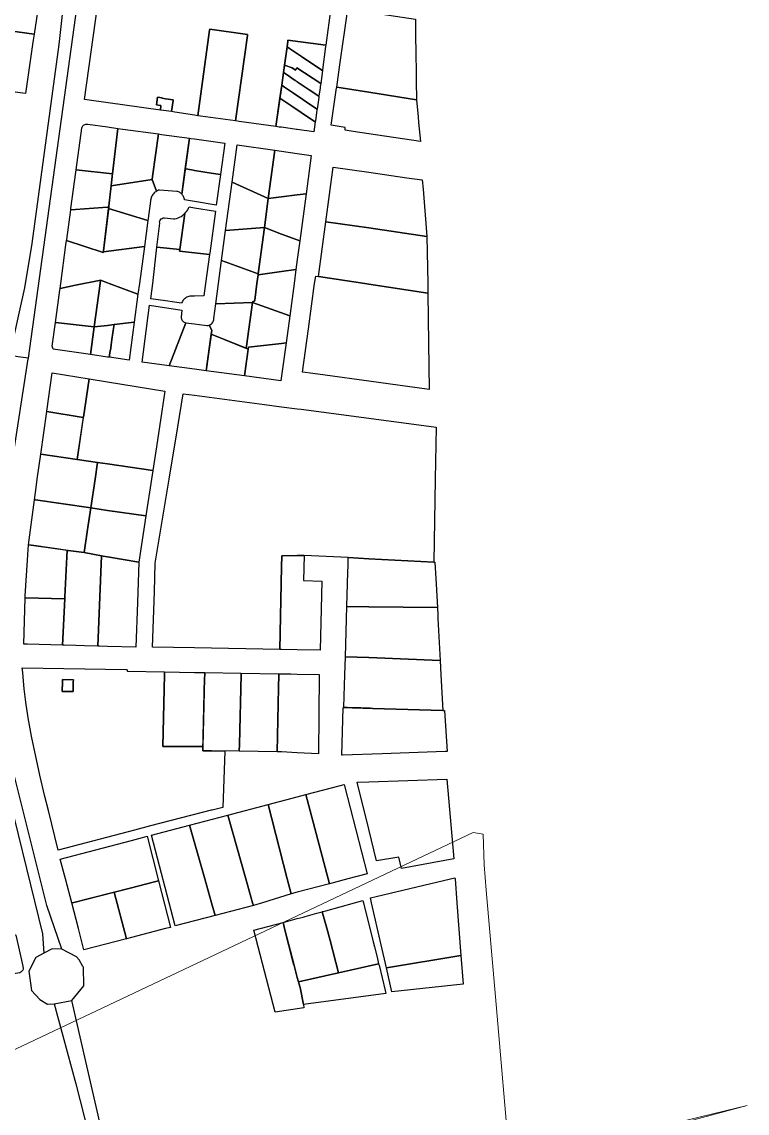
# Model space of a CAD drawing. Header units: metres. Extents: x 3 to 1027712, y 40 to 4430649.
# Drawn here: x 509763 to 510140, y 4407173 to 4407741 of the extents above; entities that cross this region are included whole.
import ezdxf

# ---------------------------------------------------------------- set-up
doc = ezdxf.new("R2010")
doc.units = ezdxf.units.M
doc.header["$MEASUREMENT"] = 0
doc.layers.add('A.ES.SDGC.CP.07003.cadastralparcel — CadastralParcel', color=1, linetype='Continuous')
doc.layers.add('Carreteras_5_km', color=2, linetype='Continuous', lineweight=30)
doc.layers.add('Zonas_Interes_Minero_5_km', color=7, linetype='Continuous', lineweight=9, true_color=0xc0fac1)

msp = doc.modelspace()

# ---------------------------------------------------------------- linework, layer by layer
at = {"layer": 'A.ES.SDGC.CP.07003.cadastralparcel — CadastralParcel', "color": 7, "linetype": 'Continuous', "flags": 128}
for points in [[(509923.45, 4407748.27), (509920.77, 4407728.71), (509901.08, 4407731.42), (509901.01, 4407730.92), (509900.59, 4407727.86), (509898.74, 4407714.54), (509897.82, 4407707.88), (509894.86, 4407686.43), (509875.72, 4407689.08), (509873.85, 4407689.34), (509880.01, 4407733.86), (509880.07, 4407734.32), (509860.38, 4407737.04), (509860.32, 4407736.61), (509854.16, 4407692.06), (509852.5, 4407692.29), (509842.22, 4407693.92), (509840.56, 4407694.18), (509841.37, 4407700.05), (509841.4, 4407700.3), (509837.28, 4407700.88), (509835.53, 4407701.12), (509835.56, 4407701.37), (509833.18, 4407701.7), (509832.62, 4407697.72), (509834.66, 4407697.43), (509835.01, 4407697.38), (509835, 4407697.32), (509834.68, 4407695), (509797.71, 4407700.13), (509795.2, 4407700.47), (509810.03, 4407807.45)], [(509771.71, 4407753.27), (509768.97, 4407734.49), (509751.26, 4407736.99), (509736.17, 4407739.13), (509735.38, 4407739.24), (509733.65, 4407739.49), (509732.5, 4407731.34), (509729.22, 4407708.16), (509718.77, 4407709.49), (509691.25, 4407712.98), (509685.09, 4407713.76), (509683.93, 4407713.91), (509683.16, 4407721.92), (509684.35, 4407731.34), (509688.36, 4407763.16)]]:
    msp.add_lwpolyline(points, dxfattribs=at)
for points in [[(509932.17, 4407747.57), (509943.12, 4407745.96), (509967.43, 4407742.38), (509967.47, 4407739.53), (509967.55, 4407732.73), (509967.64, 4407725.69), (509967.69, 4407722.03), (509967.71, 4407720.86), (509967.74, 4407718.39), (509967.83, 4407711.26), (509967.87, 4407708.18), (509967.89, 4407706.74), (509967.89, 4407706.54), (509967.92, 4407703.98), (509967.97, 4407700.34), (509943.12, 4407704.28), (509928.85, 4407706.54), (509926.44, 4407706.92), (509927.92, 4407717.41), (509932.17, 4407747.57)], [(509768.97, 4407734.49), (509768.51, 4407731.34), (509768.19, 4407729.16), (509764.48, 4407703.68), (509746.87, 4407705.92), (509750.46, 4407731.34), (509750.57, 4407732.12), (509751.26, 4407736.99), (509768.97, 4407734.49)], [(509860.32, 4407736.61), (509860.38, 4407737.04), (509880.07, 4407734.32), (509880.01, 4407733.86), (509873.85, 4407689.34), (509855.63, 4407691.86), (509854.16, 4407692.06), (509860.32, 4407736.61)], [(509918.12, 4407708.86), (509905.79, 4407716.99), (509904.97, 4407715.75), (509903.34, 4407716.96), (509899.26, 4407718.3), (509900.59, 4407727.86), (509901.81, 4407727.05), (509908.13, 4407722.83), (509915.62, 4407717.82), (509919.06, 4407715.52), (509918.12, 4407708.86)], [(509901.01, 4407730.92), (509901.08, 4407731.42), (509920.77, 4407728.71), (509920.7, 4407728.17), (509919.11, 4407715.89), (509919.06, 4407715.52), (509915.62, 4407717.82), (509908.13, 4407722.83), (509901.81, 4407727.05), (509900.59, 4407727.86), (509901.01, 4407730.92)], [(509918.12, 4407708.86), (509917.89, 4407707.21), (509917.8, 4407706.54), (509917.19, 4407702.19), (509912.12, 4407705.59), (509905.95, 4407709.65), (509905.48, 4407709.99), (509904.85, 4407710.45), (509900.09, 4407713.63), (509898.74, 4407714.54), (509899.26, 4407718.3), (509903.34, 4407716.96), (509904.97, 4407715.75), (509905.79, 4407716.99), (509918.12, 4407708.86)], [(509900.09, 4407713.63), (509904.85, 4407710.45), (509905.48, 4407709.99), (509905.95, 4407709.65), (509912.12, 4407705.59), (509917.19, 4407702.19), (509917.09, 4407701.47), (509916.25, 4407695.53), (509911.83, 4407698.5), (509908.81, 4407700.52), (509903.9, 4407703.81), (509899.24, 4407706.93), (509897.82, 4407707.88), (509898.74, 4407714.54), (509900.09, 4407713.63)], [(509899.24, 4407706.93), (509903.9, 4407703.81), (509908.81, 4407700.52), (509911.83, 4407698.5), (509916.25, 4407695.53), (509916.19, 4407695.08), (509915.4, 4407689.44), (509915.32, 4407688.86), (509912.89, 4407690.49), (509903.07, 4407697.08), (509898.38, 4407700.23), (509896.9, 4407701.22), (509897.82, 4407707.88), (509899.24, 4407706.93)], [(509926.44, 4407706.92), (509928.85, 4407706.54), (509943.12, 4407704.28), (509967.97, 4407700.34), (509968.81, 4407691.51), (509969.09, 4407688.59), (509970.03, 4407678.69), (509943.12, 4407682.69), (509934.98, 4407683.9), (509930.81, 4407684.52), (509930.94, 4407685.87), (509923.66, 4407687.12), (509926.39, 4407706.54), (509926.44, 4407706.92)], [(509835.53, 4407701.12), (509837.28, 4407700.88), (509841.4, 4407700.3), (509841.37, 4407700.05), (509840.56, 4407694.18), (509836.37, 4407694.76), (509834.68, 4407695), (509835, 4407697.32), (509835.01, 4407697.38), (509834.66, 4407697.43), (509832.62, 4407697.72), (509833.18, 4407701.7), (509835.56, 4407701.37), (509835.53, 4407701.12)], [(509898.38, 4407700.23), (509903.07, 4407697.08), (509912.89, 4407690.49), (509915.32, 4407688.86), (509914.6, 4407683.7), (509905.95, 4407684.89), (509905.53, 4407684.95), (509897.81, 4407686.02), (509896.59, 4407686.19), (509894.86, 4407686.43), (509896.9, 4407701.22), (509898.38, 4407700.23)], [(509809.83, 4407661.81), (509790.86, 4407663.95), (509793.81, 4407685.65), (509793.93, 4407686.08), (509794.13, 4407686.49), (509794.39, 4407686.85), (509794.72, 4407687.16), (509795.1, 4407687.4), (509795.51, 4407687.57), (509795.95, 4407687.67), (509796.4, 4407687.69), (509796.85, 4407687.62), (509807.19, 4407686.21), (509812.61, 4407685.47), (509809.83, 4407661.81)], [(509809.3, 4407657.31), (509809.68, 4407660.51), (509812.61, 4407685.47), (509815.12, 4407685.12), (509833.66, 4407682.58), (509830.64, 4407660.48), (509830.41, 4407658.79), (509809.11, 4407655.65), (509809.3, 4407657.31)], [(509830.64, 4407660.48), (509833.66, 4407682.58), (509835.21, 4407682.37), (509849.83, 4407680.37), (509845.88, 4407651.2), (509845.68, 4407651.41), (509845.33, 4407651.71), (509844.96, 4407651.98), (509844.57, 4407652.21), (509844.16, 4407652.41), (509843.74, 4407652.57), (509843.3, 4407652.7), (509834.22, 4407653.38), (509833.7, 4407653.23), (509833.2, 4407653.04), (509832.72, 4407652.8), (509830.41, 4407658.79), (509830.64, 4407660.48)], [(509850.65, 4407680.26), (509852.5, 4407680.01), (509868.18, 4407677.86), (509865.92, 4407661.44), (509861.14, 4407662.21), (509852.5, 4407663.61), (509851.8, 4407663.72), (509848.95, 4407664.18), (509847.66, 4407664.39), (509849.83, 4407680.37), (509850.65, 4407680.26)], [(509871.98, 4407657.51), (509874.59, 4407676.97), (509894.24, 4407674.12), (509890.87, 4407648.94), (509871.98, 4407657.51)], [(509894.24, 4407674.12), (509897.81, 4407673.6), (509905.95, 4407672.42), (509913.21, 4407671.36), (509910.54, 4407651.49), (509905.95, 4407650.9), (509897.81, 4407649.84), (509890.87, 4407648.94), (509894.24, 4407674.12)], [(509963.04, 4407659.78), (509971, 4407658.63), (509971.41, 4407653.77), (509973.45, 4407629.26), (509943.12, 4407633.65), (509920.78, 4407636.88), (509924.56, 4407665.35), (509943.12, 4407662.66), (509963.04, 4407659.78)], [(509788.13, 4407643.81), (509790.68, 4407662.65), (509790.86, 4407663.95), (509809.83, 4407661.81), (509809.68, 4407660.51), (509807.86, 4407645), (509807.8, 4407644.53), (509807.19, 4407644.48), (509788.02, 4407643.04), (509788.13, 4407643.81)], [(509848.95, 4407664.18), (509851.8, 4407663.72), (509852.5, 4407663.61), (509861.14, 4407662.21), (509865.92, 4407661.44), (509863.73, 4407645.55), (509852.5, 4407647.36), (509847.27, 4407648.21), (509847.2, 4407648.66), (509847.09, 4407649.1), (509846.94, 4407649.53), (509846.76, 4407649.95), (509846.53, 4407650.35), (509846.28, 4407650.73), (509845.99, 4407651.08), (509845.88, 4407651.2), (509847.66, 4407664.39), (509848.95, 4407664.18)], [(509807.8, 4407644.53), (509807.86, 4407645), (509809.11, 4407655.65), (509830.41, 4407658.79), (509832.72, 4407652.8), (509832.27, 4407652.52), (509831.83, 4407652.2), (509831.43, 4407651.85), (509831.07, 4407651.46), (509830.73, 4407651.04), (509830.44, 4407650.59), (509830.19, 4407650.12), (509829.98, 4407649.63), (509829.81, 4407649.12), (509829.69, 4407648.6), (509829.61, 4407648.07), (509829.59, 4407647.53), (509828.38, 4407638.63), (509828.32, 4407638.15), (509828.23, 4407637.5), (509807.72, 4407643.82), (509807.8, 4407644.53)], [(509871.98, 4407657.51), (509890.87, 4407648.94), (509888.85, 4407633.86), (509868.61, 4407632.34), (509871.98, 4407657.51)], [(509910.54, 4407651.49), (509907.24, 4407626.93), (509905.95, 4407627.42), (509897.81, 4407630.48), (509888.85, 4407633.86), (509890.87, 4407648.94), (509897.81, 4407649.84), (509905.95, 4407650.9), (509910.54, 4407651.49)], [(509785.89, 4407627.32), (509785.94, 4407627.72), (509788.02, 4407643.04), (509807.19, 4407644.48), (509807.8, 4407644.53), (509805.13, 4407621.76), (509805, 4407621.13), (509804.91, 4407620.95), (509785.86, 4407627.12), (509785.89, 4407627.32)], [(509805.13, 4407621.76), (509807.72, 4407643.82), (509828.23, 4407637.5), (509826.39, 4407623.93), (509805, 4407621.13), (509805.13, 4407621.76)], [(509844.79, 4407622.35), (509847.42, 4407641.16), (509847.99, 4407641.78), (509848.5, 4407642.44), (509848.96, 4407643.15), (509849.35, 4407643.89), (509849.68, 4407644.67), (509852.5, 4407644.2), (509863.35, 4407642.41), (509860.39, 4407620.56), (509860.29, 4407619.78), (509844.68, 4407621.56), (509844.79, 4407622.35)], [(509832.88, 4407623.72), (509834.32, 4407636.16), (509834.31, 4407636.76), (509834.45, 4407637.34), (509834.73, 4407637.87), (509835.13, 4407638.31), (509835.63, 4407638.64), (509836.2, 4407638.83), (509836.79, 4407638.88), (509841.46, 4407638.34), (509842.29, 4407638.46), (509843.11, 4407638.65), (509843.91, 4407638.91), (509844.68, 4407639.24), (509845.43, 4407639.63), (509846.13, 4407640.08), (509846.8, 4407640.59), (509847.42, 4407641.16), (509844.79, 4407622.35), (509832.88, 4407623.72)], [(509920.78, 4407636.88), (509943.12, 4407633.65), (509973.45, 4407629.26), (509973.81, 4407604.73), (509973.88, 4407599.76), (509943.12, 4407604.42), (509941.08, 4407604.73), (509917, 4407608.38), (509920.78, 4407636.88)], [(509868.61, 4407632.34), (509888.85, 4407633.86), (509885.62, 4407609.74), (509866.51, 4407616.7), (509868.61, 4407632.34)], [(509888.85, 4407633.86), (509897.81, 4407630.48), (509905.95, 4407627.42), (509907.24, 4407626.93), (509905.95, 4407617.3), (509905.25, 4407612.08), (509897.81, 4407610.99), (509885.55, 4407609.18), (509885.62, 4407609.74), (509888.85, 4407633.86)], [(509782.47, 4407602.17), (509782.82, 4407604.73), (509785.56, 4407624.89), (509785.86, 4407627.12), (509804.91, 4407620.95), (509805, 4407621.13), (509826.39, 4407623.93), (509823.78, 4407604.73), (509823.03, 4407599.16), (509807.97, 4407604.73), (509807.19, 4407605.02), (509803.5, 4407606.39), (509802.86, 4407606.23), (509790.56, 4407603.79), (509782.47, 4407602.17)], [(509860.29, 4407619.78), (509858.24, 4407604.73), (509857.37, 4407598.3), (509852.5, 4407598.22), (509850.47, 4407598.18), (509849.94, 4407598.09), (509849.42, 4407597.95), (509848.92, 4407597.77), (509848.44, 4407597.54), (509847.98, 4407597.27), (509847.54, 4407596.96), (509847.14, 4407596.61), (509846.77, 4407596.23), (509846.43, 4407595.82), (509846.13, 4407595.38), (509845.87, 4407594.91), (509845.66, 4407594.42), (509842.11, 4407594.95), (509837.3, 4407595.68), (509829.76, 4407596.81), (509830.68, 4407604.73), (509832.88, 4407623.72), (509844.79, 4407622.35), (509844.68, 4407621.56), (509860.29, 4407619.78)], [(509882.78, 4407595.41), (509882.7, 4407594.85), (509863.5, 4407594.22), (509864.91, 4407604.73), (509866.51, 4407616.7), (509885.62, 4407609.74), (509885.55, 4407609.18), (509884.95, 4407604.73), (509883.79, 4407596.08), (509883.71, 4407595.46), (509882.78, 4407595.41)], [(509883.79, 4407596.08), (509884.95, 4407604.73), (509885.55, 4407609.18), (509897.81, 4407610.99), (509905.25, 4407612.08), (509904.26, 4407604.73), (509902.16, 4407589.12), (509902.01, 4407587.98), (509882.7, 4407594.85), (509882.78, 4407595.41), (509883.71, 4407595.46), (509883.79, 4407596.08)], [(509911.71, 4407581.17), (509914.97, 4407604.73), (509915.51, 4407608.61), (509917, 4407608.38), (509941.08, 4407604.73), (509943.12, 4407604.42), (509973.88, 4407599.76), (509974.27, 4407573.65), (509974.63, 4407549.5), (509943.12, 4407553.86), (509920.5, 4407556.99), (509914.1, 4407557.87), (509908.6, 4407558.63), (509911.71, 4407581.17)], [(509782.34, 4407601.21), (509782.47, 4407602.17), (509790.56, 4407603.79), (509802.86, 4407606.23), (509803.5, 4407606.39), (509803.28, 4407604.73), (509800.29, 4407582.14), (509780.06, 4407584.41), (509782.34, 4407601.21)], [(509823.03, 4407599.16), (509821.05, 4407584.58), (509810.59, 4407583.35), (509807.19, 4407582.95), (509800.29, 4407582.14), (509803.28, 4407604.73), (509803.5, 4407606.39), (509807.19, 4407605.02), (509807.97, 4407604.73), (509823.03, 4407599.16)], [(509839.24, 4407561.92), (509825.13, 4407563.81), (509829.07, 4407593.41), (509845.91, 4407590.77), (509845.57, 4407587.24), (509845.56, 4407586.77), (509845.63, 4407586.3), (509845.79, 4407585.86), (509846.02, 4407585.45), (509846.32, 4407585.08), (509846.69, 4407584.78), (509847.1, 4407584.55), (509847.54, 4407584.39), (509848.01, 4407584.32), (509839.24, 4407561.92)], [(509882.7, 4407594.85), (509879.56, 4407572.09), (509879.4, 4407570.99), (509861.13, 4407578.42), (509861.39, 4407580.38), (509860.11, 4407583.07), (509860.69, 4407583.34), (509861.21, 4407583.7), (509861.65, 4407584.15), (509862.01, 4407584.67), (509862.27, 4407585.25), (509862.43, 4407585.86), (509862.47, 4407586.49), (509863.5, 4407594.22), (509882.7, 4407594.85)], [(509902.01, 4407587.98), (509900.11, 4407573.81), (509897.81, 4407573.56), (509880.52, 4407571.65), (509880.38, 4407570.59), (509879.4, 4407570.99), (509879.56, 4407572.09), (509882.7, 4407594.85), (509902.01, 4407587.98)], [(509800.29, 4407582.14), (509798.39, 4407567.74), (509778.87, 4407570.57), (509778.4, 4407572.15), (509780.06, 4407584.41), (509800.29, 4407582.14)], [(509810.59, 4407583.35), (509810.14, 4407580.25), (509809.98, 4407579.13), (509809.46, 4407575.53), (509809.08, 4407572.88), (509808.84, 4407571.26), (509808.67, 4407570.06), (509808.63, 4407569.81), (509808.29, 4407567.47), (509808.13, 4407566.33), (509807.19, 4407566.47), (509798.39, 4407567.74), (509800.29, 4407582.14), (509807.19, 4407582.95), (509810.59, 4407583.35)], [(509821.05, 4407584.58), (509818.37, 4407564.85), (509808.13, 4407566.33), (509808.29, 4407567.47), (509808.63, 4407569.81), (509808.67, 4407570.06), (509808.84, 4407571.26), (509809.08, 4407572.88), (509809.46, 4407575.53), (509809.98, 4407579.13), (509810.14, 4407580.25), (509810.59, 4407583.35), (509821.05, 4407584.58)], [(509848.01, 4407584.32), (509852.5, 4407583.72), (509858.87, 4407582.87), (509859.5, 4407582.92), (509860.11, 4407583.07), (509861.39, 4407580.38), (509858.57, 4407559.33), (509852.5, 4407560.14), (509839.24, 4407561.92), (509848.01, 4407584.32)], [(509880.38, 4407570.59), (509878.51, 4407556.66), (509858.57, 4407559.33), (509861.13, 4407578.42), (509880.38, 4407570.59)], [(509880.52, 4407571.65), (509897.81, 4407573.56), (509900.11, 4407573.81), (509897.81, 4407556.73), (509897.46, 4407554.12), (509878.51, 4407556.66), (509880.52, 4407571.65)], [(509775.56, 4407538.3), (509778.32, 4407558.15), (509797.54, 4407555.05), (509794.59, 4407535.23), (509794.55, 4407534.93), (509775.53, 4407538.05), (509775.56, 4407538.3)], [(509797.54, 4407555.05), (509807.19, 4407553.5), (509837.05, 4407548.69), (509835.46, 4407538.31), (509832.63, 4407519.77), (509830.74, 4407507.45), (509807.19, 4407510.87), (509801.94, 4407511.63), (509791.31, 4407513.17), (509794.59, 4407535.23), (509797.54, 4407555.05)], [(509888.87, 4407541.8), (509897.81, 4407540.62), (509905.95, 4407539.55), (509907.91, 4407539.29), (509943.12, 4407534.65), (509978.14, 4407530.03), (509977.7, 4407502.92), (509976.99, 4407459.66), (509943.12, 4407461.49), (509932.49, 4407462.06), (509909.44, 4407463.15), (509905.95, 4407463.12), (509897.94, 4407463.06), (509897.81, 4407457.26), (509896.84, 4407414.21), (509852.5, 4407415.05), (509830.65, 4407415.47), (509831.55, 4407444.16), (509832.02, 4407459.13), (509839.25, 4407502.92), (509843.74, 4407530.12), (509846.59, 4407547.38), (509852.5, 4407546.6), (509888.87, 4407541.8)], [(509794.55, 4407534.93), (509791.31, 4407513.17), (509772.45, 4407515.91), (509775.53, 4407538.05), (509794.55, 4407534.93)], [(509772.45, 4407515.91), (509791.31, 4407513.17), (509801.94, 4407511.63), (509800.67, 4407502.92), (509798.47, 4407487.88), (509769.77, 4407492.05), (509769.14, 4407492.14), (509769.84, 4407497.17), (509770.64, 4407502.92), (509772.45, 4407515.91)], [(509801.94, 4407511.63), (509807.19, 4407510.87), (509830.74, 4407507.45), (509830.05, 4407502.92), (509827.12, 4407483.73), (509807.19, 4407486.62), (509798.47, 4407487.88), (509800.67, 4407502.92), (509801.94, 4407511.63)], [(509769.77, 4407492.05), (509798.47, 4407487.88), (509797.16, 4407478.91), (509796.67, 4407475.55), (509795.07, 4407464.63), (509786.76, 4407465.79), (509768.86, 4407468.28), (509766.03, 4407468.67), (509769.14, 4407492.14), (509769.77, 4407492.05)], [(509798.47, 4407487.88), (509807.19, 4407486.62), (509827.12, 4407483.73), (509823.44, 4407459.65), (509807.19, 4407462.5), (509804.96, 4407462.89), (509795.07, 4407464.63), (509796.67, 4407475.55), (509797.16, 4407478.91), (509798.47, 4407487.88)], [(509764.25, 4407442.14), (509766.03, 4407468.67), (509768.86, 4407468.28), (509786.15, 4407465.88), (509785.04, 4407441.6), (509785, 4407440.61), (509764.23, 4407441.14), (509764.25, 4407442.14)], [(509785.04, 4407441.6), (509786.15, 4407465.88), (509786.76, 4407465.79), (509795.07, 4407464.63), (509804, 4407463.06), (509802.2, 4407415.99), (509795.18, 4407416.17), (509790.63, 4407416.29), (509784.56, 4407416.45), (509783.81, 4407416.47), (509785, 4407440.61), (509785.04, 4407441.6)], [(509804.96, 4407462.89), (509807.19, 4407462.5), (509823.44, 4407459.65), (509822.74, 4407438.67), (509821.96, 4407415.48), (509807.19, 4407415.86), (509802.91, 4407415.97), (509802.2, 4407415.99), (509804, 4407463.06), (509804.96, 4407462.89)], [(509896.84, 4407414.21), (509897.81, 4407457.26), (509897.94, 4407463.06), (509905.95, 4407463.12), (509909.44, 4407463.15), (509909.15, 4407450.08), (509918.64, 4407449.72), (509917.9, 4407413.81), (509905.95, 4407414.04), (509897.81, 4407414.19), (509896.84, 4407414.21)], [(509976.99, 4407459.66), (509977.58, 4407459.64), (509978.03, 4407451.22), (509978.19, 4407448.18), (509978.84, 4407436.11), (509943.12, 4407436.5), (509931.76, 4407436.63), (509932.27, 4407454.44), (509932.37, 4407457.79), (509932.49, 4407462.06), (509943.12, 4407461.49), (509976.99, 4407459.66)], [(509783.81, 4407416.47), (509765.5, 4407416.95), (509763.6, 4407417), (509764.23, 4407441.14), (509785, 4407440.61), (509783.81, 4407416.47)], [(509978.84, 4407436.11), (509979.05, 4407432.16), (509979.15, 4407430.39), (509980.33, 4407408.45), (509943.12, 4407409.98), (509931.01, 4407410.48), (509931.76, 4407436.63), (509943.12, 4407436.5), (509978.84, 4407436.11)], [(509931.01, 4407410.48), (509943.12, 4407409.98), (509980.33, 4407408.45), (509980.72, 4407401.11), (509981.72, 4407382.45), (509945.21, 4407383.59), (509943.87, 4407383.63), (509943.12, 4407383.65), (509940.06, 4407383.75), (509938.99, 4407383.78), (509934.62, 4407383.91), (509931.83, 4407384), (509930.25, 4407384.05), (509930.42, 4407389.85), (509930.74, 4407401.11), (509931.01, 4407410.48)], [(509817.57, 4407402.89), (509836.86, 4407402.57), (509836.85, 4407401.11), (509835.93, 4407363.79), (509856.82, 4407363.79), (509856.77, 4407361.52), (509861.34, 4407361.46), (509868.16, 4407361.38), (509867.24, 4407332.07), (509861.64, 4407330.66), (509861.18, 4407330.55), (509829.49, 4407322.39), (509821.14, 4407320.25), (509781.55, 4407309.8), (509776.47, 4407330.39), (509774.51, 4407337.67), (509771.88, 4407348.88), (509767.65, 4407369.11), (509765.96, 4407378.71), (509764.69, 4407386.88), (509763.83, 4407393.78), (509763.46, 4407397.68), (509763.04, 4407402.23), (509762.82, 4407404.64), (509816.98, 4407403.74), (509817.57, 4407402.89)], [(509783.76, 4407397.31), (509783.76, 4407397.25), (509783.63, 4407392.51), (509783.62, 4407392.45), (509789.22, 4407392.29), (509789.36, 4407397.09), (509789.37, 4407397.49), (509789.39, 4407398.19), (509789.4, 4407398.49), (509783.8, 4407398.65), (509783.79, 4407398.35), (509783.77, 4407397.59), (509783.76, 4407397.31)], [(509783.76, 4407397.25), (509783.76, 4407397.31), (509783.77, 4407397.59), (509783.79, 4407398.35), (509783.8, 4407398.65), (509789.4, 4407398.49), (509789.39, 4407398.19), (509789.37, 4407397.49), (509789.36, 4407397.09), (509789.22, 4407392.29), (509783.62, 4407392.45), (509783.63, 4407392.51), (509783.76, 4407397.25)], [(509835.93, 4407363.79), (509836.85, 4407401.11), (509836.86, 4407402.57), (509852.5, 4407402.31), (509857.77, 4407402.22), (509857.74, 4407401.11), (509857.69, 4407399.24), (509856.82, 4407363.79), (509835.93, 4407363.79)], [(509857.77, 4407402.22), (509876.68, 4407401.91), (509876.66, 4407401.11), (509875.78, 4407364.99), (509875.69, 4407361.28), (509861.34, 4407361.46), (509856.77, 4407361.52), (509857.69, 4407399.24), (509857.74, 4407401.11), (509857.77, 4407402.22)], [(509876.68, 4407401.91), (509896.39, 4407401.58), (509896.37, 4407401.11), (509896.2, 4407394.27), (509895.39, 4407361.03), (509875.69, 4407361.28), (509875.78, 4407364.99), (509876.66, 4407401.11), (509876.68, 4407401.91)], [(509896.39, 4407401.58), (509897.81, 4407401.56), (509902.59, 4407401.48), (509905.95, 4407401.42), (509917.39, 4407401.23), (509917.39, 4407401.11), (509916.92, 4407359.89), (509905.95, 4407360.47), (509897.81, 4407360.9), (509895.39, 4407361.03), (509896.2, 4407394.27), (509896.37, 4407401.11), (509896.39, 4407401.58)], [(509981.72, 4407382.45), (509982.54, 4407382.45), (509983.96, 4407361.15), (509982.87, 4407361.11), (509950.1, 4407359.85), (509929.49, 4407359.22), (509929.07, 4407359.21), (509929.75, 4407383.89), (509930.25, 4407384.05), (509931.83, 4407384), (509934.62, 4407383.91), (509938.99, 4407383.78), (509940.06, 4407383.75), (509943.12, 4407383.65), (509943.87, 4407383.63), (509945.21, 4407383.59), (509981.72, 4407382.45)], [(509947.22, 4407304.22), (509943.12, 4407320.67), (509937.04, 4407345.09), (509943.12, 4407345.31), (509983.84, 4407346.77), (509987.43, 4407305.25), (509960.22, 4407300.3), (509958.75, 4407306.08), (509947.22, 4407304.22)], [(509910.32, 4407338.73), (509927.8, 4407343.34), (509930.26, 4407343.99), (509930.43, 4407343.34), (509942.32, 4407297.43), (509932.21, 4407294.78), (509922.74, 4407292.29), (509922.07, 4407294.78), (509910.32, 4407338.73)], [(509890.79, 4407333.58), (509905.95, 4407337.58), (509910.32, 4407338.73), (509922.07, 4407294.78), (509922.74, 4407292.29), (509905.95, 4407287.87), (509902.71, 4407287.02), (509900.72, 4407294.78), (509890.79, 4407333.58)], [(509869.84, 4407328.04), (509890.79, 4407333.58), (509900.72, 4407294.78), (509902.71, 4407287.02), (509887.84, 4407282.41), (509883.07, 4407280.93), (509882.65, 4407282.41), (509879.18, 4407294.78), (509869.84, 4407328.04)], [(509849.8, 4407322.75), (509869.84, 4407328.04), (509879.18, 4407294.78), (509882.65, 4407282.41), (509883.07, 4407280.93), (509863.23, 4407275.74), (509861.32, 4407282.41), (509857.79, 4407294.78), (509849.8, 4407322.75)], [(509842.47, 4407270.31), (509830.01, 4407317.52), (509849.8, 4407322.75), (509857.79, 4407294.78), (509861.32, 4407282.41), (509863.23, 4407275.74), (509842.47, 4407270.31)], [(509825.34, 4407316.38), (509827.84, 4407317.04), (509833.75, 4407293.83), (509830.97, 4407293.12), (509819.69, 4407290.24), (509788.99, 4407282.41), (509788.68, 4407282.33), (509785.32, 4407294.78), (509782.55, 4407305.03), (509819.69, 4407314.88), (509825.34, 4407316.38)], [(509830.97, 4407293.12), (509833.75, 4407293.83), (509839.92, 4407269.61), (509837.3, 4407268.97), (509819.69, 4407264.37), (509817.09, 4407263.69), (509810.66, 4407287.93), (509819.69, 4407290.24), (509830.97, 4407293.12)], [(509947.01, 4407285.7), (509985.72, 4407294.78), (509988.02, 4407295.31), (509988.06, 4407294.78), (509989, 4407282.41), (509991.08, 4407254.9), (509952.36, 4407248.52), (509949.64, 4407260.49), (509944.65, 4407282.41), (509944.06, 4407285.01), (509947.01, 4407285.7)], [(509817.09, 4407263.69), (509794.85, 4407257.87), (509792.06, 4407268.93), (509788.68, 4407282.33), (509788.99, 4407282.41), (509810.66, 4407287.93), (509817.09, 4407263.69)], [(509919.4, 4407277.87), (509920.04, 4407278.05), (509920.76, 4407278.25), (509935.76, 4407282.41), (509940.12, 4407283.62), (509940.42, 4407282.41), (509945.43, 4407262.14), (509946.08, 4407259.54), (509947.45, 4407254.02), (509948.29, 4407250.6), (509928.27, 4407246.15), (509927.44, 4407245.97), (509923.06, 4407262.68), (509921.33, 4407269.17), (509918.93, 4407277.74), (509919.09, 4407277.79), (509919.4, 4407277.87)], [(509927.44, 4407245.97), (509906.56, 4407241.33), (509905.95, 4407243.58), (509904.25, 4407249.82), (509904.04, 4407250.62), (509899.34, 4407268.93), (509898.53, 4407272.09), (509905.95, 4407274.15), (509908.97, 4407274.98), (509910, 4407275.27), (509916.18, 4407276.98), (509918.93, 4407277.74), (509921.33, 4407269.17), (509923.06, 4407262.68), (509927.44, 4407245.97)], [(509909.13, 4407229.53), (509909.36, 4407227.66), (509894.35, 4407225.4), (509883.31, 4407268.12), (509898.53, 4407272.09), (509899.34, 4407268.93), (509904.25, 4407249.82), (509905.95, 4407243.58), (509906.75, 4407240.62), (509907.41, 4407238.23), (509909.13, 4407229.53)], [(509761.46, 4407246), (509746.92, 4407243.59), (509745.97, 4407243.43), (509742.32, 4407261.22), (509742.26, 4407261.52), (509744.03, 4407261.96), (509751.49, 4407263.82), (509752.76, 4407264.14), (509759.34, 4407265.78), (509759.41, 4407265.46), (509759.55, 4407264.86), (509762.7, 4407251.04), (509762.71, 4407251.01), (509763.07, 4407249.42), (509763.15, 4407249.07), (509763.22, 4407248.73), (509763.22, 4407248.03), (509763.02, 4407247.35), (509762.64, 4407246.75), (509762.11, 4407246.29), (509761.46, 4407246)], [(509951.73, 4407236.7), (509952.11, 4407235.16), (509909.13, 4407229.53), (509907.41, 4407238.23), (509906.75, 4407240.62), (509906.56, 4407241.33), (509948.29, 4407250.6), (509948.47, 4407249.88), (509951.73, 4407236.7)], [(509991.08, 4407254.9), (509992.21, 4407239.96), (509955.21, 4407235.99), (509952.36, 4407248.52), (509991.08, 4407254.9)]]:
    msp.add_lwpolyline(points, close=True, dxfattribs=at)
at = {"layer": 'Carreteras_5_km'}
for p, q in [((509774.08, 4407256.13), (509769.83, 4407253.85, 2.05)), ((509791.08, 4407254.34, 2.1), (509783.4, 4407258.24, 2.17)), ((509769.83, 4407253.85, 2.05), (509766.16, 4407246.73, 1.95)), ((509766.16, 4407246.73, 1.95), (509767.62, 4407236.72, 1.93)), ((509788.64, 4407231.55), (509794.82, 4407239.17, 2.04)), ((509779.47, 4407229.73), (509788.64, 4407231.55))]:
    msp.add_line(p, q, dxfattribs=at)
for points in [[(509825.35, 4408053.98, 0), (509822.53, 4408027.68, 0), (509813.66, 4407958.79, 0), (509799.62, 4407859.05, 0), (509791.53, 4407816.37, 0), (509781.86, 4407729.1, 0), (509767.82, 4407625.56, 0), (509763.94, 4407602.52, 0), (509756.22, 4407567.28, 0)], [(509765.97, 4407565.89, 1.44), (509800.52, 4407816.02, 1.41), (509833.22, 4408052.71, 1.09)], [(509756.22, 4407567.28, 0), (509752.43, 4407535.68, 0), (509751.62, 4407514.48, 0), (509743.24, 4407441.15, 0), (509743.78, 4407403.13, 0), (509752.31, 4407352.01, 0), (509773.28, 4407266.26, 0), (509774.08, 4407256.13, 0)], [(509783.4, 4407258.24, 2.17), (509775.66, 4407280.91, 0), (509755.88, 4407360.11, 0), (509750.08, 4407408.96, 0), (509751.16, 4407455.86, 0), (509754.69, 4407493.47, 0), (509765.94, 4407565.58, 1.44), (509765.97, 4407565.89, 1.44)], [(509765.97, 4407565.89, 1.44), (509761.9, 4407566.46, 1.5), (509756.22, 4407567.28, 0)], [(509783.4, 4407258.24, 2.17), (509778.32, 4407258.42, 2.2), (509774.08, 4407256.13, 0)], [(509794.4, 4407249.31, 2.04), (509792.49, 4407252.75, 2.07), (509791.08, 4407254.34, 0.45)], [(509794.82, 4407239.17, 2.04), (509794.6, 4407248.96, 2.04), (509794.4, 4407249.31, 2.04)], [(509767.62, 4407236.72, 0), (509771.91, 4407232.04, 0), (509775.9, 4407229.66, 2.01), (509779.47, 4407229.73, 0)], [(509779.47, 4407229.73, 0), (509790.74, 4407188.21, 0), (509813.73, 4407097.66, 0), (509826.19, 4407040.99, 0)], [(509834.57, 4407047.55, 0), (509823.15, 4407089.28, 0), (509806.06, 4407155.14, 0), (509788.64, 4407231.55, 0)]]:
    msp.add_polyline3d(points, dxfattribs=at)
at = {"layer": 'Zonas_Interes_Minero_5_km'}
msp.add_lwpolyline([(508964.89, 4406823.94), (508963.86, 4406829.72), (509000.34, 4406846.99), (509017.59, 4406855.15), (509374.01, 4407023.84), (509672.97, 4407165.34), (509817.6, 4407233.8), (509997.46, 4407318.92), (510002.66, 4407318.07), (510003.13, 4407302.11), (510004.27, 4407288.95), (510009.44, 4407229.43), (510016.62, 4407146.92), (510140.08, 4407176.96), (510017.49, 4407143.92), (510022.95, 4407107.69), (510040.89, 4406988.64), (510061.44, 4406852.26), (510076.9, 4406782.41)], dxfattribs=at)

doc.saveas('drawing.dxf')
